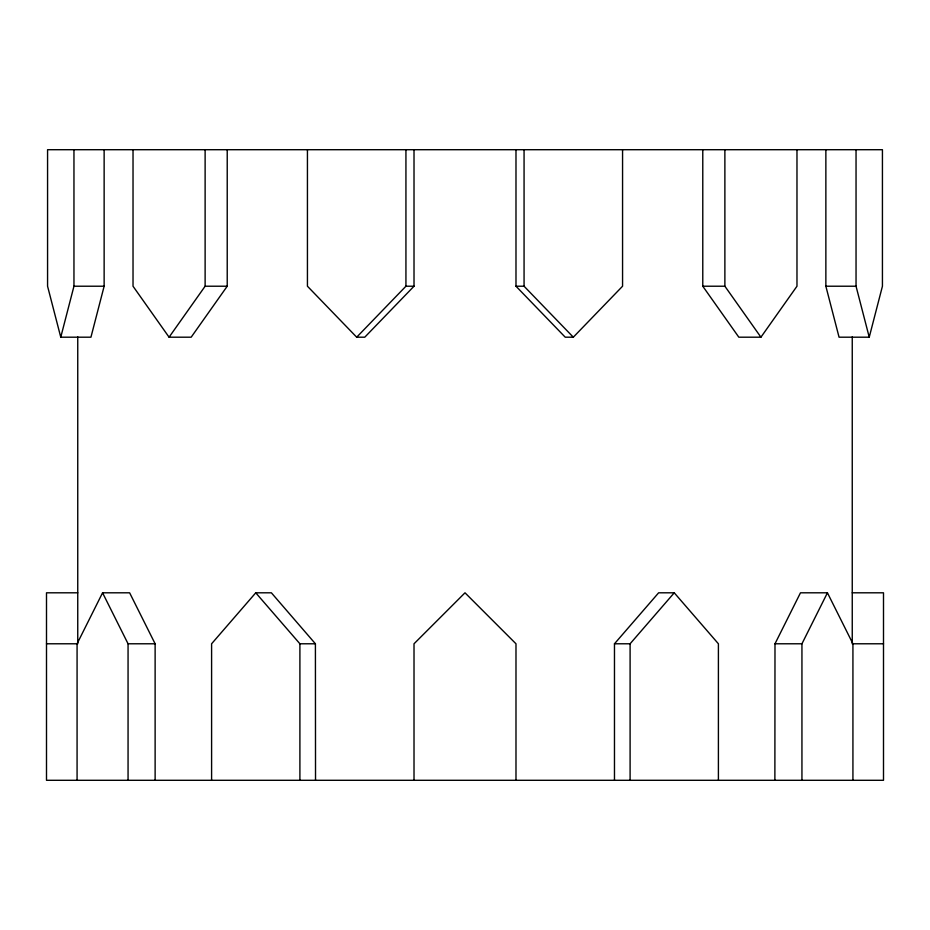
<?xml version="1.0" encoding="UTF-8"?>
<svg xmlns="http://www.w3.org/2000/svg" width="930" height="930" viewBox="0 0 930 930"><rect width="100%" height="100%" fill="white"/><g stroke="black" fill="none" stroke-linecap="round" stroke-linejoin="round"><path stroke-width="1.4" d="M774.876 780.293L774.992 643.781L800.474 592.805L827.433 592.805L852.926 643.781L852.926 780.293M104.137 149.707L104.137 286.219L90.942 337.195L60.764 337.195L73.958 286.219L73.958 149.707M825.863 149.707L825.863 286.219L839.058 337.195L869.236 337.195L882.431 286.219L882.431 149.707L47.57 149.707L47.57 286.219L60.764 337.195M155.124 780.293L155.124 643.781L129.63 592.805L102.567 592.805L77.074 643.781L77.074 780.293M801.939 780.293L801.939 643.781L827.433 592.805M133.025 149.707L133.025 286.219L169.074 337.195L205.123 286.219L205.123 149.707M227.222 149.707L227.222 286.219L191.173 337.195L169.074 337.195M702.778 149.707L702.778 286.219L738.827 337.195L760.926 337.195L796.975 286.219L796.975 149.707M315.526 780.293L315.41 643.781L271.374 592.805L255.75 592.805L211.598 643.781L211.598 780.293M614.474 780.293L614.474 643.781L658.626 592.805L674.25 592.805L718.402 643.781L718.402 780.293M630.098 780.293L630.098 643.781L674.25 592.805M307.435 149.707L307.435 286.219L356.69 337.195L405.933 286.219L405.933 149.707M414.013 149.707L414.013 286.219L364.769 337.195L356.69 337.195M515.987 149.707L515.987 286.219L565.231 337.195L573.31 337.195L622.565 286.219L622.565 149.707M73.958 286.219L104.137 286.219M205.123 286.219L227.222 286.219M405.933 286.219L414.013 286.219M515.987 286.219L524.067 286.219L573.31 337.195M702.778 286.219L724.877 286.219L760.926 337.195M825.863 286.219L856.042 286.219L869.236 337.195M77.748 592.805L46.5 592.805L46.5 780.293L883.5 780.293L883.5 592.805L852.252 592.805M46.5 643.781L77.748 643.781L77.748 336.881M102.567 592.805L128.061 643.781L155.124 643.781M255.75 592.805L299.902 643.781L315.41 643.781M614.474 643.781L630.098 643.781M774.992 643.781L801.939 643.781M883.5 643.781L852.252 643.781L852.252 336.881M856.042 149.707L856.042 286.219M724.877 149.707L724.877 286.219M524.067 149.707L524.067 286.219M515.987 780.293L515.987 643.781L465 592.805L414.013 643.781L414.013 780.293M299.902 643.781L299.902 780.293M128.061 643.781L128.061 780.293"/></g></svg>
